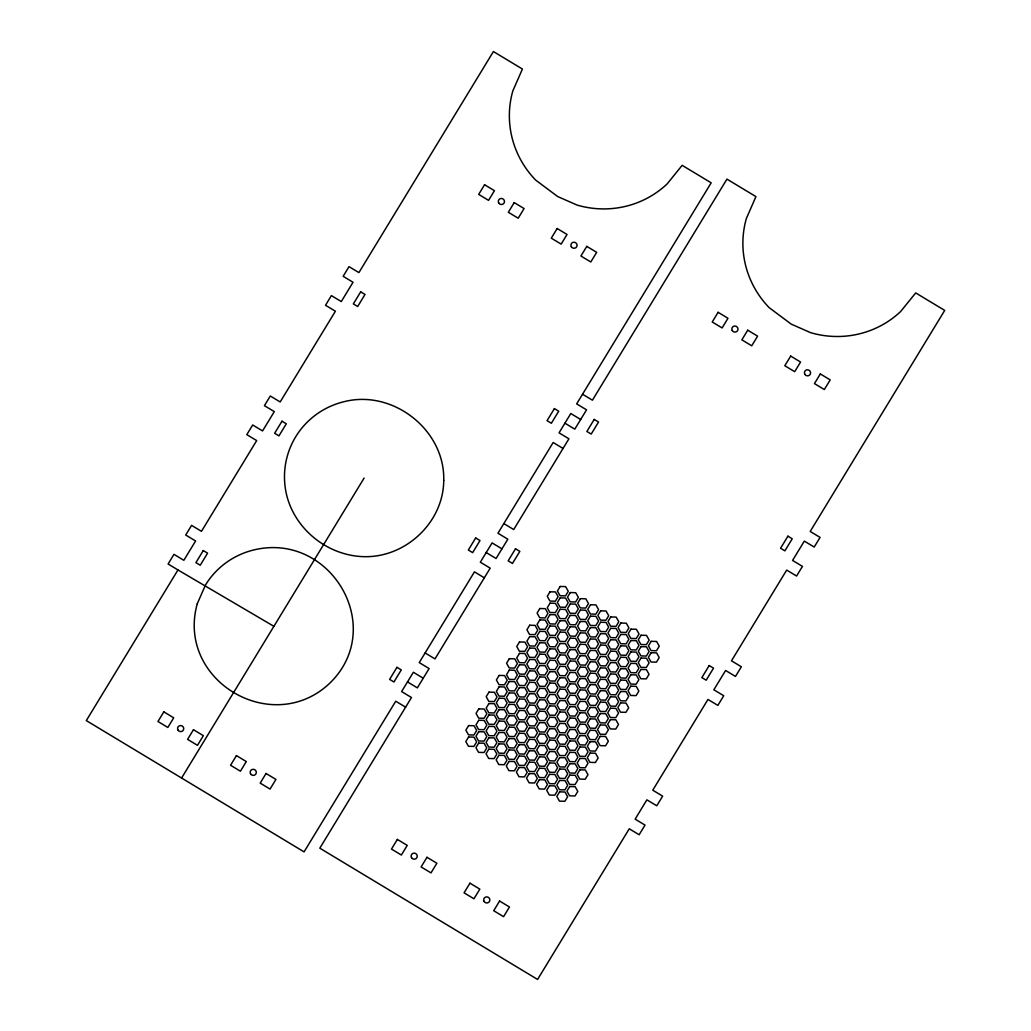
<?xml version="1.0" encoding="UTF-8"?>
<svg xmlns="http://www.w3.org/2000/svg" width="1031" height="1031" viewBox="0 0 1031 1031"><rect width="100%" height="100%" fill="white"/><g stroke="black" fill="none" stroke-linecap="round" stroke-linejoin="round"><path stroke-width="1.5" d="M273.898 626.32L177.963 569.95L86.295 720.592L304.068 851.877L395.736 701.222L405.621 707.176M181.585 778.031L364.111 478.062M582.541 394.229L592.425 400.183L726.932 179.123L755.942 196.612L746.367 218.469A93.28 91.385 25.4 0 0 769.255 307.728L791.254 324.146L810.598 332.652A93.28 91.385 25.4 0 0 900.669 311.478L915.696 292.92L944.705 310.408L810.198 531.455L820.07 537.409L814.194 547.061L804.322 541.107L792.568 560.426L802.453 566.38L796.576 576.033L786.692 570.079L731.482 660.819L741.353 666.773L735.477 676.426L725.605 670.472L713.852 689.778L723.736 695.732L717.86 705.397L707.975 699.443L652.765 790.184L662.637 796.138L656.773 805.791L646.888 799.837L635.135 819.142L645.019 825.096L639.143 834.749L629.258 828.795L537.589 979.45L319.816 848.178L411.485 697.523L401.613 691.569L413.367 672.264L423.238 678.218M580.672 419.488L570.8 413.534L559.047 432.84L568.919 438.794L513.709 529.534L503.824 523.58M564.924 423.187L574.795 429.141L586.549 409.835L576.664 403.881L711.184 182.822L682.161 165.334L667.147 183.905A93.28 91.385 25.4 0 1 577.076 205.066L557.732 196.573L535.72 180.141A93.28 91.385 25.4 0 1 512.845 90.883L522.421 69.038L493.411 51.55L358.904 272.596L349.019 266.642L343.143 276.308L353.027 282.262L341.274 301.567L331.389 295.613L325.525 305.266L335.397 311.22L280.187 401.961L270.302 396.007L264.426 405.66L274.31 411.614L262.557 430.932L252.685 424.978L246.809 434.631L256.68 440.585L201.47 531.326L191.586 525.372L185.709 535.025L195.594 540.979L183.84 560.297L173.968 554.343L168.092 563.996L177.963 569.95M563.042 448.459L553.17 442.505L497.96 533.246L507.832 539.2L496.079 558.506L486.207 552.552M501.955 548.853L492.083 542.899L480.33 562.204L490.202 568.158L434.992 658.899L425.12 652.945M484.325 577.811L474.453 571.857L419.243 662.598L429.115 668.552L417.362 687.87L407.49 681.916M197.256 603.779C175.901 680.202 271.836 737.5 329.469 683.489C387.385 627.724 330.848 531.7 254.296 549.832A79.928 78.304 25.4 0 0 205.453 585.067L197.256 603.779M443.742 480.343C443.51 522.665 405.131 558.274 363.08 556.637C327.961 555.387 295.949 530.243 286.927 496.207A79.928 78.304 25.4 0 1 344.509 401.587C393.095 389.383 445.031 430.004 443.742 480.343M203.262 550.554L195.916 562.63L200.246 565.233L207.592 553.157L203.262 550.554M281.979 421.189L274.633 433.265L278.963 435.868L286.309 423.805L281.979 421.189M360.695 291.837L353.349 303.9L357.68 306.503L365.013 294.441L360.695 291.837M163.839 711.854L157.962 721.507L167.834 727.461L173.711 717.808L163.839 711.854M484.57 184.742L478.693 194.395L488.578 200.362L494.455 190.696L484.57 184.742M193.467 729.716L187.59 739.369L197.475 745.323L203.352 735.67L193.467 729.716M514.211 202.604L508.335 212.27L518.206 218.224L524.083 208.558L514.211 202.604M236.434 755.607L230.557 765.26L240.429 771.214L246.306 761.561L236.434 755.607M557.165 228.508L551.289 238.161L561.16 244.115L567.037 234.462L557.165 228.508M266.062 773.469L260.186 783.122L270.058 789.076L275.934 779.423L266.062 773.469M586.794 246.37L580.917 256.023L590.802 261.977L596.678 252.324L586.794 246.37M396.961 667.315L389.615 679.39L393.945 681.994L401.278 669.918L396.961 667.315M475.678 537.963L468.332 550.026L472.649 552.629L479.995 540.566L475.678 537.963M554.394 408.598L547.049 420.661L551.366 423.264L558.712 411.201L554.394 408.598M515.513 548.776L508.167 560.838L512.484 563.442L519.83 551.379L515.513 548.776M594.217 419.411L586.884 431.474L591.201 434.077L598.547 422.014L594.217 419.411M397.36 839.427L391.484 849.08L401.368 855.034L407.245 845.381L397.36 839.427M718.104 312.316L712.228 321.981L722.1 327.935L727.976 318.27L718.104 312.316M468.615 725.592L465.844 730.154L468.499 734.871L473.925 735.026L476.696 730.463L474.054 725.747L468.615 725.592M478.796 708.864L476.026 713.426L478.68 718.143L484.106 718.298L486.877 713.736L484.222 709.019L478.796 708.864M488.978 692.136L486.194 696.698L488.849 701.415L494.287 701.57L497.058 697.008L494.403 692.291L488.978 692.136M499.159 675.408L496.375 679.97L499.03 684.687L504.455 684.842L507.239 680.28L504.584 675.563L499.159 675.408M509.327 658.68L506.556 663.242L509.211 667.959L514.637 668.114L517.407 663.552L514.765 658.835L509.327 658.68M519.508 641.952L516.737 646.514L519.379 651.231L524.818 651.386L527.588 646.824L524.934 642.107L519.508 641.952M529.689 625.224L526.905 629.786L529.56 634.503L534.999 634.658L537.77 630.109L535.115 625.392L529.689 625.224M539.857 608.509L537.087 613.071L539.741 617.788L545.167 617.943L547.951 613.381L545.296 608.664L539.857 608.509M550.038 591.781L547.268 596.343L549.923 601.06L555.348 601.215L558.119 596.653L555.464 591.936L550.038 591.781M468.59 736.997L465.806 741.56L468.461 746.276L473.899 746.431L476.67 741.869L474.015 737.152L468.59 736.997M478.758 720.269L475.987 724.832L478.642 729.548L484.067 729.703L486.851 725.141L484.196 720.424L478.758 720.269M488.939 703.542L486.168 708.104L488.823 712.821L494.249 712.975L497.019 708.413L494.365 703.696L488.939 703.542M499.12 686.814L496.349 691.376L498.991 696.093L504.43 696.247L507.2 691.698L504.546 686.968L499.12 686.814M509.301 670.098L506.517 674.661L509.172 679.377L514.598 679.532L517.382 674.97L514.727 670.253L509.301 670.098M519.469 653.37L516.699 657.933L519.353 662.649L524.779 662.804L527.563 658.242L524.908 653.525L519.469 653.37M529.65 636.643L526.88 641.205L529.534 645.922L534.96 646.076L537.731 641.514L535.076 636.797L529.65 636.643M539.832 619.915L537.048 624.477L539.703 629.194L545.141 629.348L547.912 624.786L545.257 620.069L539.832 619.915M550.013 603.187L547.229 607.749L549.884 612.466L555.309 612.62L558.093 608.058L555.438 603.341L550.013 603.187M560.181 586.459L557.41 591.021L560.065 595.738L565.491 595.892L568.274 591.33L565.619 586.613L560.181 586.459M478.732 731.688L475.948 736.25L478.603 740.967L484.042 741.121L486.812 736.559L484.158 731.842L478.732 731.688M488.913 714.96L486.129 719.522L488.784 724.239L494.21 724.393L496.994 719.831L494.339 715.114L488.913 714.96M499.081 698.232L496.311 702.794L498.965 707.511L504.391 707.666L507.162 703.103L504.52 698.387L499.081 698.232M509.262 681.504L506.492 686.066L509.146 690.783L514.572 690.938L517.343 686.375L514.688 681.659L509.262 681.504M519.444 664.776L516.66 669.338L519.315 674.055L524.753 674.21L527.524 669.647L524.869 664.931L519.444 664.776M529.625 648.048L526.841 652.61L529.496 657.327L534.921 657.482L537.705 652.919L535.05 648.203L529.625 648.048M539.793 631.32L537.022 635.882L539.677 640.599L545.103 640.754L547.873 636.191L545.231 631.475L539.793 631.32M549.974 614.605L547.203 619.154L549.858 623.884L555.284 624.039L558.055 619.476L555.4 614.76L549.974 614.605M560.155 597.877L557.371 602.439L560.026 607.156L565.465 607.311L568.236 602.748L565.581 598.032L560.155 597.877M478.693 743.093L475.922 747.655L478.577 752.372L484.003 752.527L486.774 747.965L484.132 743.248L478.693 743.093M488.874 726.365L486.104 730.927L488.758 735.644L494.184 735.799L496.955 731.237L494.3 726.52L488.874 726.365M499.056 709.637L496.272 714.199L498.927 718.916L504.365 719.071L507.136 714.509L504.481 709.792L499.056 709.637M509.224 692.909L506.453 697.472L509.108 702.188L514.533 702.343L517.317 697.781L514.662 693.064L509.224 692.909M519.405 676.194L516.634 680.744L519.289 685.46L524.715 685.628L527.485 681.066L524.831 676.349L519.405 676.194M529.586 659.466L526.815 664.028L529.457 668.745L534.896 668.9L537.667 664.338L535.012 659.621L529.586 659.466M539.767 642.738L536.983 647.3L539.638 652.017L545.064 652.172L547.848 647.61L545.193 642.893L539.767 642.738M549.935 626.01L547.165 630.572L549.819 635.289L555.245 635.444L558.029 630.882L555.374 626.165L549.935 626.01M560.117 609.282L557.346 613.845L560.001 618.561L565.426 618.716L568.197 614.154L565.542 609.437L560.117 609.282M570.298 592.554L567.514 597.117L570.169 601.833L575.607 601.988L578.378 597.426L575.723 592.709L570.298 592.554M488.836 737.771L486.065 742.333L488.72 747.05L494.145 747.217L496.929 742.655L494.274 737.938L488.836 737.771M499.017 721.056L496.246 725.618L498.901 730.335L504.327 730.489L507.097 725.927L504.443 721.21L499.017 721.056M509.198 704.328L506.414 708.89L509.069 713.607L514.508 713.761L517.278 709.199L514.624 704.482L509.198 704.328M519.379 687.6L516.595 692.162L519.25 696.879L524.676 697.033L527.46 692.471L524.805 687.754L519.379 687.6M529.547 670.872L526.777 675.434L529.431 680.151L534.857 680.305L537.641 675.743L534.986 671.026L529.547 670.872M539.729 654.144L536.958 658.706L539.613 663.423L545.038 663.577L547.809 659.015L545.154 654.298L539.729 654.144M549.91 637.416L547.126 641.978L549.781 646.695L555.219 646.849L557.99 642.287L555.335 637.57L549.91 637.416M560.091 620.688L557.307 625.25L559.962 629.967L565.388 630.134L568.171 625.572L565.516 620.855L560.091 620.688M570.259 603.973L567.488 608.535L570.143 613.252L575.569 613.406L578.339 608.844L575.698 604.127L570.259 603.973M488.81 749.189L486.026 753.751L488.681 758.468L494.12 758.623L496.89 754.061L494.236 749.344L488.81 749.189M498.991 732.461L496.207 737.023L498.862 741.74L504.288 741.895L507.072 737.333L504.417 732.616L498.991 732.461M509.159 715.733L506.389 720.295L509.043 725.012L514.469 725.167L517.24 720.605L514.598 715.888L509.159 715.733M519.34 699.005L516.57 703.567L519.224 708.284L524.65 708.439L527.421 703.877L524.766 699.16L519.34 699.005M529.522 682.277L526.738 686.839L529.393 691.556L534.831 691.711L537.602 687.162L534.947 682.445L529.522 682.277M539.69 665.562L536.919 670.124L539.574 674.841L544.999 674.996L547.783 670.434L545.128 665.717L539.69 665.562M549.871 648.834L547.1 653.396L549.755 658.113L555.181 658.268L557.951 653.706L555.297 648.989L549.871 648.834M560.052 632.106L557.281 636.668L559.923 641.385L565.362 641.54L568.133 636.978L565.478 632.261L560.052 632.106M570.233 615.378L567.45 619.94L570.104 624.657L575.53 624.812L578.314 620.25L575.659 615.533L570.233 615.378M580.401 598.65L577.631 603.212L580.285 607.929L585.711 608.084L588.495 603.522L585.84 598.805L580.401 598.65M426.989 857.289L421.125 866.942L430.997 872.896L436.873 863.243L426.989 857.289M747.733 330.191L741.856 339.843L751.728 345.797L757.605 336.145L747.733 330.191M498.952 743.867L496.182 748.429L498.824 753.145L504.262 753.3L507.033 748.751L504.378 744.021L498.952 743.867M509.134 727.151L506.35 731.714L509.005 736.43L514.43 736.585L517.214 732.023L514.559 727.306L509.134 727.151M519.302 710.423L516.531 714.986L519.186 719.702L524.611 719.857L527.395 715.295L524.74 710.578L519.302 710.423M529.483 693.695L526.712 698.258L529.367 702.974L534.793 703.129L537.563 698.567L534.909 693.85L529.483 693.695M539.664 676.967L536.893 681.53L539.535 686.246L544.974 686.401L547.745 681.839L545.09 677.122L539.664 676.967M549.845 660.24L547.061 664.802L549.716 669.519L555.142 669.673L557.926 665.111L555.271 660.394L549.845 660.24M560.013 643.512L557.243 648.074L559.897 652.791L565.323 652.945L568.107 648.383L565.452 643.666L560.013 643.512M570.195 626.784L567.424 631.346L570.079 636.063L575.504 636.217L578.275 631.655L575.62 626.938L570.195 626.784M580.376 610.068L577.592 614.631L580.247 619.347L585.685 619.502L588.456 614.94L585.801 610.223L580.376 610.068M498.914 755.285L496.143 759.847L498.798 764.564L504.223 764.718L507.007 760.156L504.352 755.439L498.914 755.285M509.095 738.557L506.324 743.119L508.979 747.836L514.405 747.99L517.175 743.428L514.521 738.712L509.095 738.557M519.276 721.829L516.492 726.391L519.147 731.108L524.586 731.263L527.356 726.7L524.702 721.984L519.276 721.829M529.457 705.101L526.673 709.663L529.328 714.38L534.754 714.535L537.538 709.972L534.883 705.256L529.457 705.101M539.625 688.373L536.855 692.935L539.509 697.652L544.935 697.807L547.706 693.244L545.064 688.528L539.625 688.373M549.807 671.658L547.036 676.207L549.691 680.937L555.116 681.091L557.887 676.529L555.232 671.812L549.807 671.658M559.988 654.93L557.204 659.492L559.859 664.209L565.297 664.364L568.068 659.801L565.413 655.085L559.988 654.93M570.169 638.202L567.385 642.764L570.04 647.481L575.466 647.636L578.249 643.073L575.594 638.357L570.169 638.202M580.337 621.474L577.566 626.036L580.221 630.753L585.647 630.908L588.417 626.345L585.776 621.629L580.337 621.474M590.518 604.746L587.747 609.308L590.389 614.025L595.828 614.18L598.599 609.617L595.944 604.901L590.518 604.746M509.056 749.962L506.285 754.524L508.94 759.241L514.366 759.396L517.15 754.834L514.495 750.117L509.056 749.962M519.237 733.247L516.467 737.796L519.121 742.513L524.547 742.681L527.318 738.119L524.676 733.402L519.237 733.247M529.418 716.519L526.648 721.081L529.29 725.798L534.728 725.953L537.499 721.391L534.844 716.674L529.418 716.519M539.6 699.791L536.816 704.353L539.471 709.07L544.896 709.225L547.68 704.663L545.025 699.946L539.6 699.791M549.768 683.063L546.997 687.625L549.652 692.342L555.078 692.497L557.861 687.935L555.206 683.218L549.768 683.063M559.949 666.335L557.178 670.897L559.833 675.614L565.259 675.769L568.029 671.207L565.375 666.49L559.949 666.335M570.13 649.607L567.359 654.17L570.001 658.886L575.44 659.041L578.211 654.479L575.556 649.762L570.13 649.607M580.311 632.879L577.528 637.442L580.182 642.158L585.608 642.313L588.392 637.751L585.737 633.034L580.311 632.879M590.479 616.151L587.709 620.714L590.363 625.43L595.789 625.598L598.573 621.036L595.918 616.319L590.479 616.151M509.03 761.381L506.26 765.943L508.902 770.66L514.34 770.814L517.111 766.252L514.456 761.535L509.03 761.381M519.212 744.653L516.428 749.215L519.083 753.932L524.508 754.086L527.292 749.524L524.637 744.807L519.212 744.653M529.38 727.925L526.609 732.487L529.264 737.204L534.689 737.358L537.473 732.796L534.818 728.079L529.38 727.925M539.561 711.197L536.79 715.759L539.445 720.476L544.871 720.63L547.641 716.068L544.987 711.351L539.561 711.197M549.742 694.469L546.958 699.031L549.613 703.748L555.052 703.902L557.823 699.34L555.168 694.623L549.742 694.469M559.923 677.741L557.14 682.303L559.794 687.02L565.22 687.187L568.004 682.625L565.349 677.908L559.923 677.741M570.091 661.026L567.321 665.588L569.975 670.305L575.401 670.459L578.172 665.897L575.53 661.18L570.091 661.026M580.273 644.298L577.502 648.86L580.157 653.577L585.582 653.731L588.353 649.169L585.698 644.452L580.273 644.298M590.454 627.57L587.67 632.132L590.325 636.849L595.763 637.003L598.534 632.441L595.879 627.724L590.454 627.57M600.635 610.842L597.851 615.404L600.506 620.121L605.932 620.275L608.715 615.713L606.06 610.996L600.635 610.842M519.173 756.058L516.402 760.62L519.057 765.337L524.483 765.492L527.253 760.93L524.599 756.213L519.173 756.058M529.354 739.33L526.57 743.892L529.225 748.609L534.664 748.764L537.435 744.214L534.78 739.498L529.354 739.33M539.535 722.615L536.751 727.177L539.406 731.894L544.832 732.049L547.616 727.486L544.961 722.77L539.535 722.615M549.703 705.887L546.933 710.449L549.587 715.166L555.013 715.321L557.784 710.759L555.142 706.042L549.703 705.887M559.885 689.159L557.114 693.721L559.756 698.438L565.194 698.593L567.965 694.031L565.31 689.314L559.885 689.159M570.066 672.431L567.282 676.993L569.937 681.71L575.375 681.865L578.146 677.303L575.491 672.586L570.066 672.431M580.234 655.703L577.463 660.265L580.118 664.982L585.544 665.137L588.327 660.575L585.672 655.858L580.234 655.703M590.415 638.975L587.644 643.537L590.299 648.254L595.725 648.409L598.495 643.847L595.841 639.13L590.415 638.975M600.596 622.247L597.825 626.809L600.467 631.526L605.906 631.681L608.677 627.132L606.022 622.402L600.596 622.247M519.134 767.476L516.363 772.039L519.018 776.755L524.444 776.91L527.228 772.348L524.573 767.631L519.134 767.476M529.315 750.748L526.545 755.311L529.199 760.027L534.625 760.182L537.396 755.62L534.741 750.903L529.315 750.748M539.497 734.02L536.726 738.583L539.368 743.299L544.806 743.454L547.577 738.892L544.922 734.175L539.497 734.02M549.678 717.292L546.894 721.855L549.549 726.571L554.974 726.726L557.758 722.164L555.103 717.447L549.678 717.292M559.846 700.565L557.075 705.127L559.73 709.843L565.156 709.998L567.939 705.436L565.284 700.719L559.846 700.565M570.027 683.837L567.256 688.399L569.911 693.116L575.337 693.27L578.107 688.708L575.453 683.991L570.027 683.837M580.208 667.121L577.424 671.684L580.079 676.4L585.518 676.555L588.289 671.993L585.634 667.276L580.208 667.121M590.389 650.393L587.606 654.956L590.26 659.672L595.686 659.827L598.47 655.265L595.815 650.548L590.389 650.393M600.558 633.665L597.787 638.228L600.442 642.944L605.867 643.099L608.651 638.537L605.996 633.82L600.558 633.665M610.739 616.938L607.968 621.5L610.623 626.217L616.048 626.371L618.819 621.809L616.164 617.092L610.739 616.938M529.29 762.154L526.506 766.716L529.161 771.433L534.586 771.588L537.37 767.025L534.715 762.309L529.29 762.154M539.458 745.426L536.687 749.988L539.342 754.705L544.768 754.86L547.551 750.297L544.896 745.581L539.458 745.426M549.639 728.711L546.868 733.26L549.523 737.99L554.949 738.144L557.719 733.582L555.065 728.865L549.639 728.711M559.82 711.983L557.036 716.545L559.691 721.262L565.13 721.416L567.901 716.854L565.246 712.137L559.82 711.983M570.001 695.255L567.218 699.817L569.872 704.534L575.298 704.688L578.082 700.126L575.427 695.41L570.001 695.255M580.169 678.527L577.399 683.089L580.053 687.806L585.479 687.961L588.25 683.398L585.608 678.682L580.169 678.527M590.351 661.799L587.58 666.361L590.235 671.078L595.66 671.233L598.431 666.67L595.776 661.954L590.351 661.799M600.532 645.071L597.748 649.633L600.403 654.35L605.841 654.505L608.612 649.942L605.957 645.226L600.532 645.071M610.7 628.343L607.929 632.905L610.584 637.622L616.01 637.777L618.793 633.214L616.138 628.498L610.7 628.343M529.251 773.572L526.48 778.134L529.135 782.851L534.561 783.006L537.331 778.444L534.677 773.727L529.251 773.572M539.432 756.844L536.648 761.406L539.303 766.123L544.742 766.278L547.513 761.716L544.858 756.999L539.432 756.844M549.6 740.116L546.83 744.678L549.484 749.395L554.91 749.55L557.694 744.988L555.039 740.271L549.6 740.116M559.781 723.388L557.011 727.95L559.665 732.667L565.091 732.822L567.862 728.26L565.207 723.543L559.781 723.388M569.963 706.66L567.192 711.222L569.834 715.939L575.272 716.094L578.043 711.532L575.388 706.815L569.963 706.66M580.144 689.932L577.36 694.494L580.015 699.211L585.44 699.366L588.224 694.804L585.569 690.087L580.144 689.932M590.312 673.204L587.541 677.767L590.196 682.483L595.622 682.651L598.405 678.089L595.75 673.372L590.312 673.204M600.493 656.489L597.722 661.051L600.377 665.768L605.803 665.923L608.574 661.361L605.919 656.644L600.493 656.489M610.674 639.761L607.89 644.323L610.545 649.04L615.984 649.195L618.755 644.633L616.1 639.916L610.674 639.761M620.855 623.033L618.072 627.595L620.726 632.312L626.152 632.467L628.936 627.905L626.281 623.188L620.855 623.033M539.393 768.25L536.623 772.812L539.277 777.529L544.703 777.683L547.474 773.121L544.819 768.404L539.393 768.25M549.575 751.522L546.791 756.084L549.446 760.801L554.884 760.955L557.655 756.393L555 751.676L549.575 751.522M559.756 734.794L556.972 739.356L559.627 744.073L565.052 744.24L567.836 739.678L565.181 734.961L559.756 734.794M569.924 718.079L567.153 722.641L569.808 727.358L575.234 727.512L578.017 722.95L575.362 718.233L569.924 718.079M580.105 701.351L577.334 705.913L579.989 710.63L585.415 710.784L588.186 706.222L585.531 701.505L580.105 701.351M590.286 684.623L587.502 689.185L590.157 693.902L595.596 694.056L598.367 689.494L595.712 684.777L590.286 684.623M600.467 667.895L597.684 672.457L600.338 677.174L605.764 677.328L608.548 672.766L605.893 668.049L600.467 667.895M610.636 651.167L607.865 655.729L610.52 660.446L615.945 660.6L618.716 656.038L616.074 651.321L610.636 651.167M620.817 634.439L618.046 639.001L620.701 643.718L626.126 643.872L628.897 639.31L626.242 634.593L620.817 634.439M469.956 883.18L464.079 892.833L473.951 898.787L479.827 889.134L469.956 883.18M790.687 356.082L784.81 365.734L794.695 371.688L800.572 362.036L790.687 356.082M539.368 779.668L536.584 784.23L539.239 788.947L544.664 789.102L547.448 784.539L544.793 779.823L539.368 779.668M549.536 762.94L546.765 767.502L549.42 772.219L554.846 772.374L557.616 767.811L554.974 763.095L549.536 762.94M559.717 746.212L556.946 750.774L559.601 755.491L565.027 755.646L567.797 751.083L565.143 746.367L559.717 746.212M569.898 729.484L567.114 734.046L569.769 738.763L575.208 738.918L577.979 734.356L575.324 729.639L569.898 729.484M580.066 712.756L577.296 717.318L579.95 722.035L585.376 722.19L588.16 717.628L585.505 712.911L580.066 712.756M590.248 696.028L587.477 700.59L590.132 705.307L595.557 705.462L598.328 700.9L595.673 696.183L590.248 696.028M600.429 679.3L597.658 683.862L600.3 688.579L605.738 688.734L608.509 684.184L605.854 679.455L600.429 679.3M610.61 662.585L607.826 667.147L610.481 671.864L615.907 672.019L618.69 667.457L616.035 662.74L610.61 662.585M620.778 645.857L618.007 650.419L620.662 655.136L626.088 655.291L628.871 650.729L626.217 646.012L620.778 645.857M630.959 629.129L628.188 633.691L630.843 638.408L636.269 638.563L639.04 634.001L636.385 629.284L630.959 629.129M549.51 774.345L546.726 778.908L549.381 783.624L554.807 783.779L557.591 779.217L554.936 774.5L549.51 774.345M559.678 757.617L556.908 762.18L559.562 766.896L564.988 767.051L567.772 762.489L565.117 757.772L559.678 757.617M569.859 740.889L567.089 745.452L569.743 750.168L575.169 750.323L577.94 745.761L575.285 741.044L569.859 740.889M580.041 724.174L577.27 728.737L579.912 733.453L585.35 733.608L588.121 729.046L585.466 724.329L580.041 724.174M590.222 707.446L587.438 712.009L590.093 716.725L595.518 716.88L598.302 712.318L595.647 707.601L590.222 707.446M600.39 690.718L597.619 695.281L600.274 699.997L605.7 700.152L608.483 695.59L605.828 690.873L600.39 690.718M610.571 673.99L607.8 678.553L610.455 683.269L615.881 683.424L618.652 678.862L615.997 674.145L610.571 673.99M620.752 657.263L617.969 661.825L620.623 666.542L626.062 666.696L628.833 662.134L626.178 657.417L620.752 657.263M630.933 640.535L628.15 645.097L630.804 649.814L636.23 649.968L639.014 645.406L636.359 640.689L630.933 640.535M549.471 785.764L546.701 790.313L549.355 795.043L554.781 795.197L557.552 790.635L554.897 785.918L549.471 785.764M559.653 769.036L556.869 773.598L559.524 778.315L564.962 778.469L567.733 773.907L565.078 769.19L559.653 769.036M569.834 752.308L567.05 756.87L569.705 761.587L575.13 761.741L577.914 757.179L575.259 752.462L569.834 752.308M580.002 735.58L577.231 740.142L579.886 744.859L585.312 745.013L588.082 740.451L585.44 735.734L580.002 735.58M590.183 718.852L587.412 723.414L590.067 728.131L595.493 728.286L598.264 723.723L595.609 719.007L590.183 718.852M600.364 702.124L597.58 706.686L600.235 711.403L605.674 711.558L608.445 706.995L605.79 702.279L600.364 702.124M610.545 685.396L607.762 689.958L610.416 694.675L615.842 694.83L618.626 690.267L615.971 685.551L610.545 685.396M620.714 668.681L617.943 673.23L620.598 677.947L626.023 678.114L628.794 673.552L626.152 668.835L620.714 668.681M630.895 651.953L628.124 656.515L630.766 661.232L636.204 661.387L638.975 656.824L636.32 652.108L630.895 651.953M641.076 635.225L638.292 639.787L640.947 644.504L646.385 644.659L649.156 640.096L646.501 635.38L641.076 635.225M559.614 780.441L556.843 785.003L559.498 789.72L564.924 789.875L567.694 785.313L565.052 780.596L559.614 780.441M569.795 763.713L567.024 768.275L569.666 772.992L575.105 773.147L577.875 768.585L575.221 763.868L569.795 763.713M579.976 746.985L577.192 751.547L579.847 756.264L585.273 756.419L588.057 751.857L585.402 747.14L579.976 746.985M590.144 730.257L587.374 734.819L590.028 739.536L595.454 739.704L598.238 735.142L595.583 730.425L590.144 730.257M600.326 713.542L597.555 718.104L600.21 722.821L605.635 722.976L608.406 718.414L605.751 713.697L600.326 713.542M610.507 696.814L607.736 701.376L610.378 706.093L615.816 706.248L618.587 701.686L615.932 696.969L610.507 696.814M620.688 680.086L617.904 684.648L620.559 689.365L625.985 689.52L628.768 684.958L626.113 680.241L620.688 680.086M630.856 663.358L628.085 667.92L630.74 672.637L636.166 672.792L638.949 668.23L636.295 663.513L630.856 663.358M641.037 646.63L638.266 651.192L640.921 655.909L646.347 656.064L649.118 651.502L646.463 646.785L641.037 646.63M559.588 791.847L556.804 796.409L559.459 801.126L564.885 801.293L567.669 796.731L565.014 792.014L559.588 791.847M569.756 775.132L566.986 779.694L569.64 784.411L575.066 784.565L577.85 780.003L575.195 775.286L569.756 775.132M579.938 758.404L577.167 762.966L579.822 767.683L585.247 767.837L588.018 763.275L585.363 758.558L579.938 758.404M590.119 741.676L587.335 746.238L589.99 750.955L595.428 751.109L598.199 746.547L595.544 741.83L590.119 741.676M600.3 724.948L597.516 729.51L600.171 734.227L605.597 734.381L608.38 729.819L605.725 725.102L600.3 724.948M610.468 708.22L607.697 712.782L610.352 717.499L615.778 717.653L618.548 713.091L615.907 708.374L610.468 708.22M620.649 691.492L617.878 696.054L620.533 700.771L625.959 700.925L628.73 696.363L626.075 691.646L620.649 691.492M630.83 674.764L628.047 679.326L630.701 684.043L636.14 684.197L638.911 679.648L636.256 674.931L630.83 674.764M641.011 658.049L638.228 662.611L640.882 667.328L646.308 667.482L649.092 662.92L646.437 658.203L641.011 658.049M651.18 641.321L648.409 645.883L651.064 650.6L656.489 650.754L659.26 646.192L656.618 641.475L651.18 641.321M499.584 901.042L493.707 910.708L503.592 916.662L509.469 906.996L499.584 901.042M820.328 373.944L814.451 383.596L824.323 389.55L830.2 379.898L820.328 373.944M569.731 786.537L566.947 791.099L569.602 795.816L575.04 795.971L577.811 791.408L575.156 786.692L569.731 786.537M579.912 769.809L577.128 774.371L579.783 779.088L585.208 779.243L587.992 774.681L585.337 769.964L579.912 769.809M590.08 753.081L587.309 757.643L589.964 762.36L595.39 762.515L598.16 757.953L595.518 753.236L590.08 753.081M600.261 736.353L597.49 740.915L600.145 745.632L605.571 745.787L608.342 741.237L605.687 736.508L600.261 736.353M610.442 719.638L607.659 724.2L610.313 728.917L615.752 729.072L618.523 724.509L615.868 719.793L610.442 719.638M620.61 702.91L617.84 707.472L620.494 712.189L625.92 712.344L628.704 707.782L626.049 703.065L620.61 702.91M630.792 686.182L628.021 690.744L630.676 695.461L636.101 695.616L638.872 691.054L636.217 686.337L630.792 686.182M640.973 669.454L638.202 674.016L640.844 678.733L646.282 678.888L649.053 674.326L646.398 669.609L640.973 669.454M651.154 652.726L648.37 657.288L651.025 662.005L656.451 662.16L659.234 657.598L656.579 652.881L651.154 652.726M709.199 665.536L701.853 677.599L706.183 680.202L713.529 668.14L709.199 665.536M787.916 536.172L780.57 548.247L784.9 550.85L792.233 538.775L787.916 536.172M250.559 773.791A3.093 3.029 25.4 0 0 255.894 773.933A3.093 3.029 25.4 0 0 253.291 769.306A3.093 3.029 25.4 0 0 250.559 773.791M498.708 202.927A3.093 3.029 25.4 0 0 504.03 203.081A3.093 3.029 25.4 0 0 501.427 198.442A3.093 3.029 25.4 0 0 498.708 202.927M571.303 246.68A3.093 3.029 25.4 0 0 576.625 246.834A3.093 3.029 25.4 0 0 574.022 242.208A3.093 3.029 25.4 0 0 571.303 246.68M177.963 730.025A3.093 3.029 25.4 0 0 183.299 730.18A3.093 3.029 25.4 0 0 180.696 725.553A3.093 3.029 25.4 0 0 177.963 730.025M732.229 330.5A3.093 3.029 25.4 0 0 737.565 330.655A3.093 3.029 25.4 0 0 734.961 326.028A3.093 3.029 25.4 0 0 732.229 330.5M804.824 374.253A3.093 3.029 25.4 0 0 810.147 374.408A3.093 3.029 25.4 0 0 807.544 369.781A3.093 3.029 25.4 0 0 804.824 374.253M411.498 857.599A3.093 3.029 25.4 0 0 416.82 857.753A3.093 3.029 25.4 0 0 414.217 853.127A3.093 3.029 25.4 0 0 411.498 857.599M484.08 901.365A3.093 3.029 25.4 0 0 489.416 901.519A3.093 3.029 25.4 0 0 486.812 896.88A3.093 3.029 25.4 0 0 484.08 901.365"/></g></svg>
